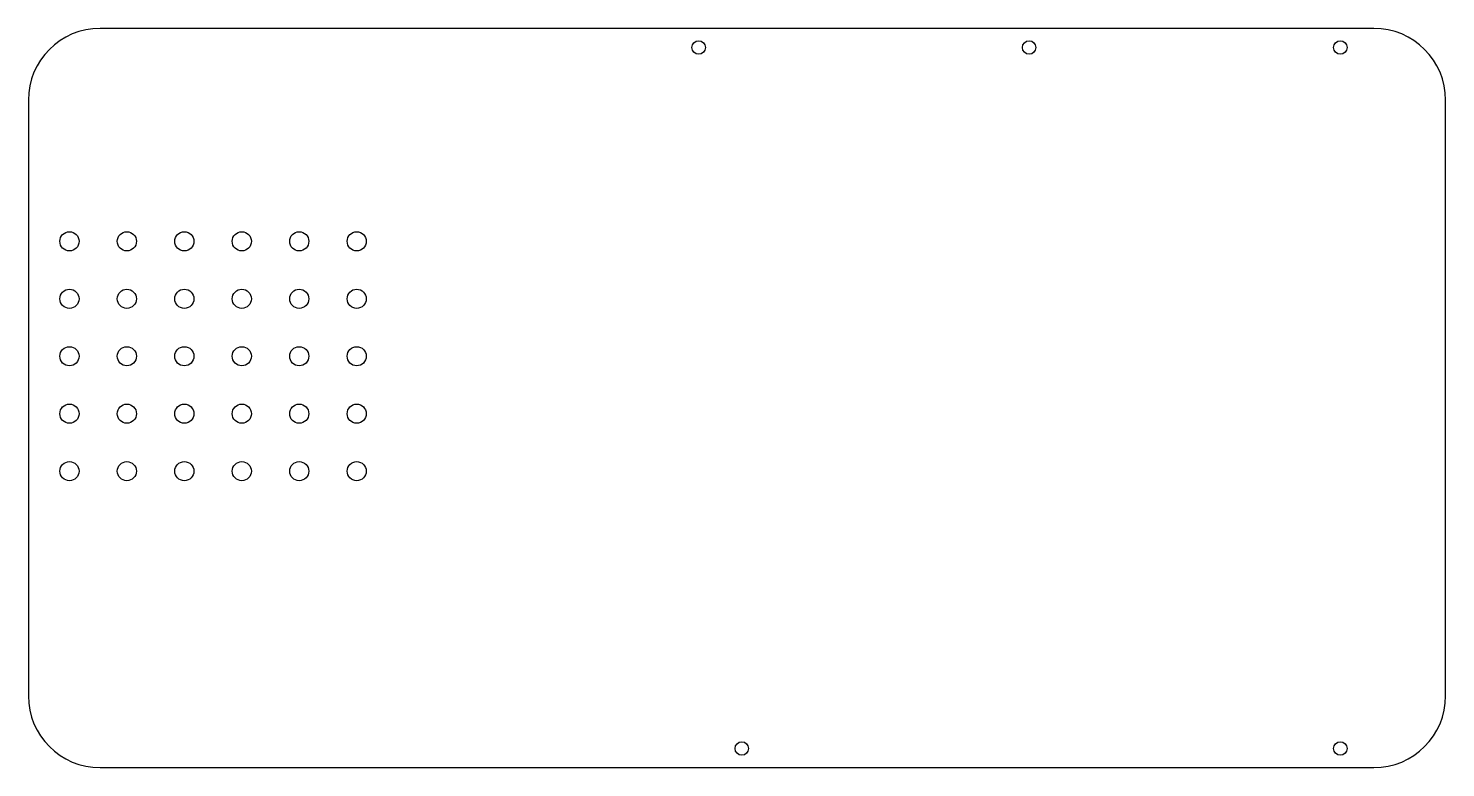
# Model space of a CAD drawing. Header units: inches. Extents: x -129 to 167, y 0 to 154.
import ezdxf

# ---------------------------------------------------------------- set-up
doc = ezdxf.new("R2010")
doc.units = ezdxf.units.IN
doc.header["$MEASUREMENT"] = 0

msp = doc.modelspace()

# ---------------------------------------------------------------- linework, layer by layer
at = {"color": 1}
for p, q in [((152, 154.4), (-114, 154.4)), ((9.72, 154.4), (9.72, 154.4)), ((-129, 139.4), (-129, 15)), ((167, 15), (167, 139.4)), ((-114, 0), (152, 0))]:
    msp.add_line(p, q, dxfattribs=at)
for centre, radius in [((11, 150.4), 1.4), ((80, 150.4), 1.4), ((145, 150.4), 1.4), ((-120.42, 109.92), 2), ((-108.42, 109.92), 2), ((-96.42, 109.92), 2), ((-84.42, 109.92), 2), ((-72.42, 109.92), 2), ((-60.42, 109.92), 2), ((-120.42, 97.92), 2), ((-120.42, 97.92), 2), ((-108.42, 97.92), 2), ((-108.42, 97.92), 2), ((-96.42, 97.92), 2), ((-96.42, 97.92), 2), ((-84.42, 97.92), 2), ((-84.42, 97.92), 2), ((-72.42, 97.92), 2), ((-72.42, 97.92), 2), ((-60.42, 97.92), 2), ((-60.42, 97.92), 2), ((-120.42, 85.92), 2), ((-108.42, 85.92), 2), ((-96.42, 85.92), 2), ((-84.42, 85.92), 2), ((-72.42, 85.92), 2), ((-60.42, 85.92), 2), ((-120.42, 73.92), 2), ((-108.42, 73.92), 2), ((-96.42, 73.92), 2), ((-84.42, 73.92), 2), ((-72.42, 73.92), 2), ((-60.42, 73.92), 2), ((-120.42, 61.92), 2), ((-108.42, 61.92), 2), ((-96.42, 61.92), 2), ((-84.42, 61.92), 2), ((-72.42, 61.92), 2), ((-60.42, 61.92), 2), ((20, 4), 1.4), ((145, 4), 1.4)]:
    msp.add_circle(centre, radius, dxfattribs=at)
for centre, start, end in [((-114, 139.4), 90, 180), ((152, 139.4), 0, 90), ((-114, 15), 180, 270), ((152, 15), 270, 0)]:
    msp.add_arc(centre, 15, start, end, dxfattribs=at)

doc.saveas('drawing.dxf')
